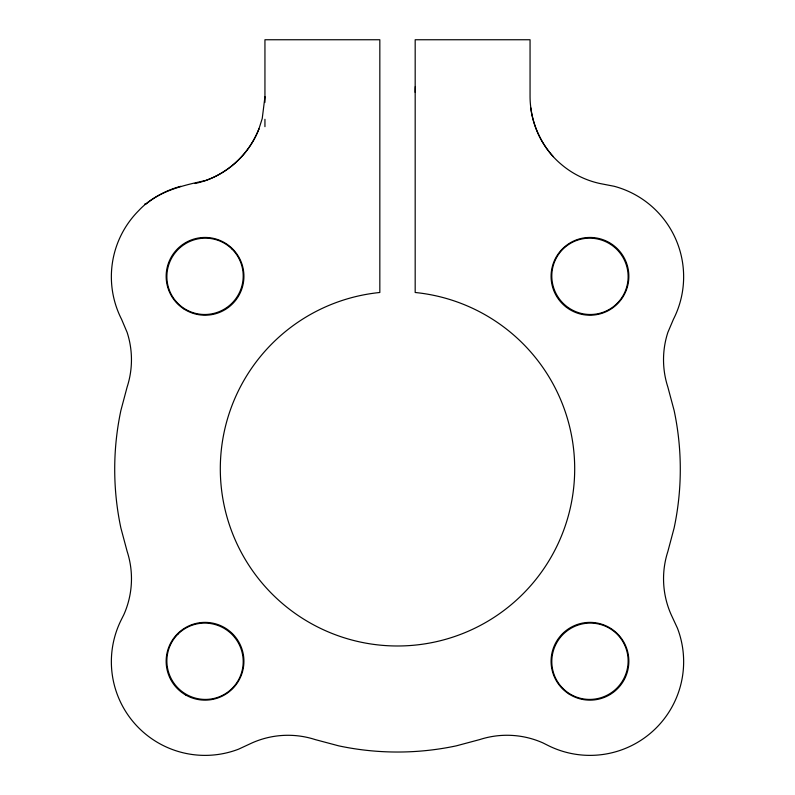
<?xml version="1.0" encoding="UTF-8"?>
<svg xmlns="http://www.w3.org/2000/svg" width="795" height="795" viewBox="0 0 795 795"><rect width="100%" height="100%" fill="white"/><g stroke="black" fill="none" stroke-linecap="round" stroke-linejoin="round"><path stroke-width="1.19" d="M258.922 128.929L262.241 118.505L264.944 96.831L264.944 39.75L379.831 39.75L379.831 292.49A177.186 177.186 0 0 0 247.086 562.453A177.186 177.186 0 0 0 547.914 562.453A177.186 177.186 0 0 0 415.179 292.49L415.179 39.75L530.056 39.75L530.056 96.831C530.225 122.301 541.604 147.93 561.161 164.267A88.772 88.772 0 0 0 599.986 183.526L614.207 186.288A93.671 93.671 0 0 1 673.425 319.302L667.85 332.429A88.374 88.374 0 0 0 667.85 387.046L674.11 410.439A282.791 282.791 0 0 1 674.11 528.039L667.87 551.462A88.374 88.374 0 0 0 671.189 614.714L677.419 628.13A93.671 93.671 0 0 1 547.437 745.163L542.945 742.908A88.374 88.374 0 0 0 479.693 739.589L456.3 745.849A282.791 282.791 0 0 1 338.71 745.849L315.277 739.608A88.374 88.374 0 0 0 252.025 742.928L238.609 749.158A93.671 93.671 0 0 1 121.575 619.176L123.831 614.684A88.374 88.374 0 0 0 127.15 551.432L120.89 528.039A282.791 282.791 0 0 1 120.89 410.449L127.13 387.016A88.374 88.374 0 0 0 127.13 332.399L121.575 319.302A93.671 93.671 0 0 1 138.797 210.536C156.218 191.655 181.528 185.712 205.537 180.554C229.695 172.048 249.62 152.789 258.922 128.929A88.772 88.772 0 0 1 195.014 183.526M144.571 204.126L146.081 203.977A93.671 93.671 0 0 1 180.793 186.288M264.944 96.662L264.944 102.356M264.944 119.29L264.944 126.663M553.3 156.665A88.772 88.772 0 0 1 530.742 107.752M415.189 92.369A38.428 3.687 84.5 0 1 415.348 86.486M568.445 693.647A38.885 38.885 0 0 0 628.775 663.706A38.885 38.885 0 0 0 572.678 626.43A38.885 38.885 0 0 0 568.445 693.647M566.457 307.307A38.885 38.885 0 0 0 628.547 281.201A38.885 38.885 0 0 0 574.894 240.488A38.885 38.885 0 0 0 566.457 307.307M183.516 308.718A38.885 38.885 0 0 0 243.846 278.777A38.885 38.885 0 0 0 187.749 241.501A38.885 38.885 0 0 0 183.516 308.718M185.593 694.939A38.885 38.885 0 0 0 243.916 661.261A38.885 38.885 0 0 0 185.593 627.583A38.885 38.885 0 0 0 185.593 694.939M177.931 634.152A38.448 38.051 45 0 0 178.13 688.162A38.448 38.051 45 0 0 232.15 688.371A38.448 38.051 45 0 0 231.941 634.36A38.448 38.051 45 0 0 177.931 634.152M562.86 688.371A38.448 38.051 -45 0 0 616.87 688.162A38.448 38.051 -45 0 0 617.079 634.152A38.448 38.051 -45 0 0 563.059 634.36A38.448 38.051 -45 0 0 562.86 688.371M617.079 303.442A38.448 38.051 45 0 0 616.87 249.431A38.448 38.051 45 0 0 562.86 249.223A38.448 38.051 45 0 0 563.059 303.233A38.448 38.051 45 0 0 617.079 303.442M232.15 249.223A38.448 38.051 -45 0 0 178.13 249.431A38.448 38.051 -45 0 0 177.931 303.442A38.448 38.051 -45 0 0 231.941 303.233A38.448 38.051 -45 0 0 232.15 249.223"/></g></svg>
